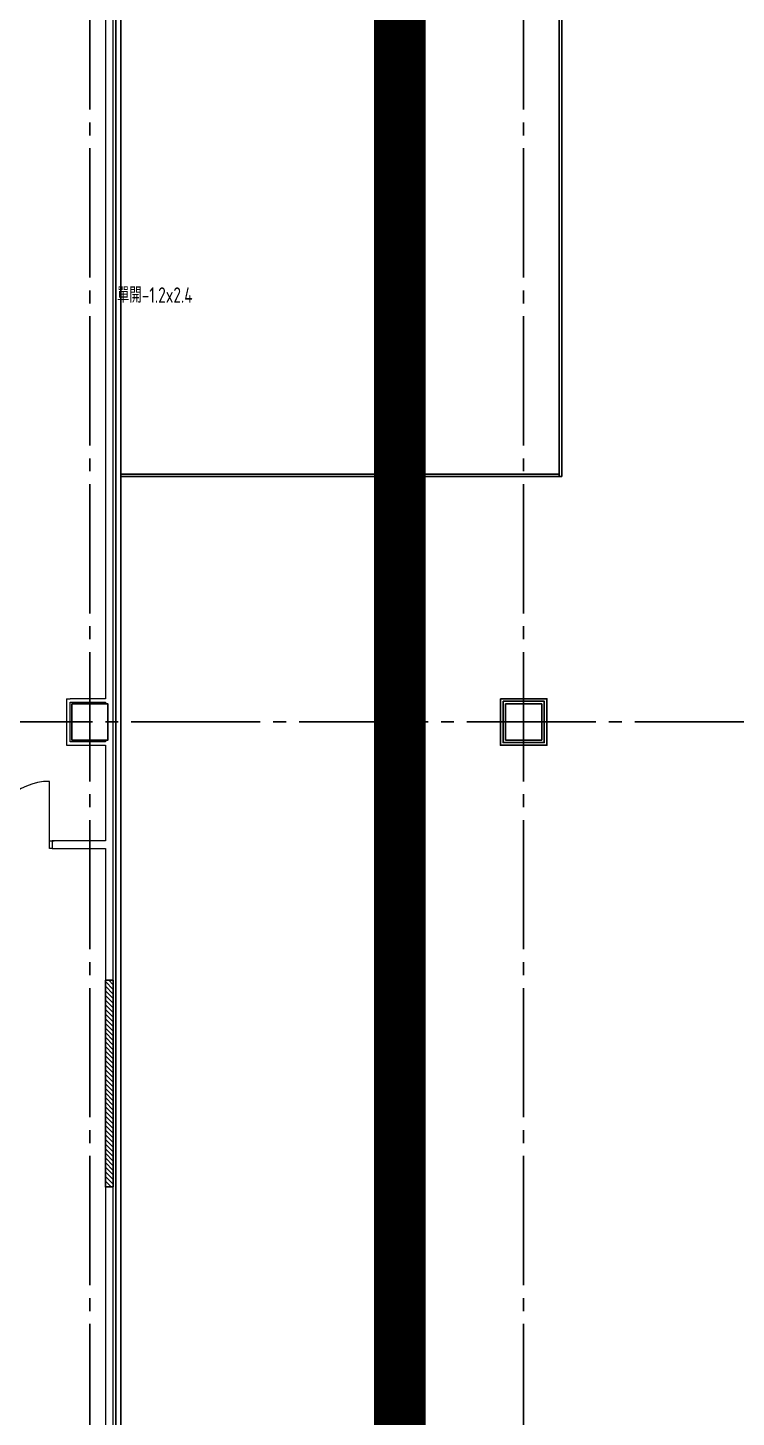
# Model space of a CAD drawing. Extents: x -960 to 27370, y -3283 to 11880.
# Drawn here: x 1680 to 3052, y 1654 to 4343 of the extents above; entities that cross this region are included whole.
import ezdxf
from ezdxf.enums import TextEntityAlignment as Align

# ---------------------------------------------------------------- set-up
doc = ezdxf.new("R2010")
doc.units = 0
doc.header["$LTSCALE"] = 100
doc.linetypes.add('X-S-FAB-L10$0$COL-CEN-LIN', pattern=[3.25, 2.5, -0.25, 0.25, -0.25])
for name, color, linetype in [('0-xref', 8, 'Continuous'), ('188K-SM-03-F10-ARCH-PA-Y2257103$0$K-0-Door-TXT', 53, 'Continuous'), ('188K-SM-03-F10-ARCH-PA-Y2257103$0$K-P1S-4.2-單抗', 3, 'Continuous'), ('188K-SM-03-F10-ARCH-PA-Y2257103$0$K-P2D-4.2-雙抗', 30, 'Continuous'), ('188K-SM-03-F10-ARCH-PA-Y2257103$0$K-岩棉 2hr 7.5-單抗', 230, 'Continuous'), ('188K-SM-07-F15-HVAC-MA DUCT-Y2257103$0$0-MAU-SA', 5, 'Continuous'), ('X-S-FAB-L10$0$0-DIM-TXT', 8, 'Continuous'), ('X-S-FAB-L10$0$A-WALL-IN', 8, 'Continuous'), ('X-S-FAB-L10$0$BLOCK', 8, 'Continuous'), ('X-S-FAB-L10$0$CCL', 8, 'X-S-FAB-L10$0$COL-CEN-LIN'), ('X-S-FAB-L10$0$COL-S', 8, 'Continuous'), ('X-S-FAB-L10$0$Door', 8, 'Continuous'), ('X-S-FAB-L10$0$WALL_188K_IN', 8, 'Continuous')]:
    doc.layers.add(name, color=color, linetype=linetype)
doc.styles.add('188K-SM-03-F10-ARCH-PA-Y2257103$0$AA-TXT', font='isocp.shx', dxfattribs={"width": 0.8, "bigfont": 'chineset.shx'})
doc.styles.add('X-S-FAB-L10$0$CHINA', font='simplex.shx', dxfattribs={"width": 0.75, "bigfont": 'chineset.shx'})
doc.styles.add('X-S-FAB-L10$0$Standard', font='', dxfattribs={"width": 0.8})
doc.styles.add('X-S-FAB-L10$0$TG_NOTE_TEXT', font='simplex.shx', dxfattribs={"width": 0.75, "bigfont": 'chineset.shx'})
doc.styles.get('X-S-FAB-L10$0$Standard').set_extended_font_data('Microsoft JhengHei')

# ---------------------------------------------------------------- blocks, each defined once
blk = doc.blocks.new('X-S-FAB-L10$0$FAB2-L05')
at = {"layer": 'X-S-FAB-L10$0$CCL'}
for p, q in [((-24360, 11005), (-24360, 0)), ((-23520, 11005), (-23520, 0)), ((-26880, 3720), (1210, 3720))]:
    blk.add_line(p, q, dxfattribs=at)
at = {"layer": 'X-S-FAB-L10$0$COL-S'}
for points in [[(-24395, 3755), (-24325, 3755), (-24325, 3685), (-24395, 3685)], [(-23555, 3755), (-23485, 3755), (-23485, 3685), (-23555, 3685)]]:
    blk.add_lwpolyline(points, close=True, dxfattribs=at)
blk = doc.blocks.new('X-S-FAB-L10$0$金屬雙門 24[42]_1')
at = {"layer": 'X-S-FAB-L10$0$Door', "lineweight": 0}
for p, q in [((1491.75, 2770), (1491.75, 2885)), ((1721.75, 2770), (1721.75, 2885)), ((1486.75, 2770), (1482.45, 2770)), ((1486.75, 2770), (1482.45, 2770)), ((1486.75, 2770), (1491.75, 2770)), ((1486.75, 2755), (1486.75, 2770)), ((1486.75, 2770), (1486.75, 2755)), ((1486.75, 2770), (1486.75, 2755)), ((1491.75, 2770), (1491.75, 2755)), ((1721.75, 2755), (1721.75, 2770)), ((1721.75, 2770), (1726.75, 2770)), ((1726.75, 2770), (1726.75, 2755)), ((1726.75, 2770), (1726.75, 2755)), ((1726.75, 2770), (1726.75, 2755)), ((1726.75, 2770), (1731.05, 2770)), ((1726.75, 2770), (1731.05, 2770)), ((1486.75, 2755), (1482.45, 2755)), ((1486.75, 2755), (1482.45, 2755)), ((1491.75, 2755), (1486.75, 2755)), ((1726.75, 2755), (1721.75, 2755)), ((1726.75, 2755), (1731.05, 2755)), ((1726.75, 2755), (1731.05, 2755))]:
    blk.add_line(p, q, dxfattribs=at)
for centre, start, end in [((1491.75, 2770), 0, 90), ((1721.75, 2770), 90, 180)]:
    blk.add_arc(centre, 115, start, end, dxfattribs=at)
blk = doc.blocks.new('X-S-FAB-L10')
at = {"layer": 'X-S-FAB-L10$0$WALL_188K_IN'}
h = blk.add_hatch(dxfattribs=at)
h.set_pattern_fill('LINE', color=256, scale=2, angle=135)
h.set_pattern_definition([(135, (1845, 2401.6165), (-4.49013, -4.49013), [])])
h.paths.add_polyline_path([(1845, 2100), (1845, 2500), (1830, 2500), (1830, 2100)])
at = {"layer": 'X-S-FAB-L10$0$A-WALL-IN', "lineweight": 0}
for p, q in [((1726.75, 2770), (1731.05, 2770)), ((1726.75, 2770), (1726.75, 2755)), ((1726.75, 2755), (1731.05, 2755)), ((1845, 2500), (1830, 2500)), ((1845, 2100), (1830, 2100))]:
    blk.add_line(p, q, dxfattribs=at)
at = {"layer": 'X-S-FAB-L10$0$A-WALL-IN', "lineweight": 0, "flags": 128}
for points in [[(1845, 2500), (1845, 6750)], [(1830, 4455), (1830, 3045)], [(1755, 3045), (1761.5, 3045)], [(1755, 3045), (1755, 2961.5)], [(1830, 3045), (1761.5, 3045)], [(1761.5, 2961.5), (1761.5, 3038.5)], [(1761.5, 3038.5), (1830, 3038.5)], [(1830, 3038.5), (1830, 3035)], [(1755, 2961.5), (1755, 2955)], [(1830, 2961.5), (1761.5, 2961.5)], [(1830, 2965), (1830, 2961.5)], [(1755, 2955), (1830, 2955)], [(1830, 2955), (1830, 2770)], [(1830, 2770), (1726.75, 2770)], [(1726.75, 2755), (1830, 2755)], [(1830, 2755), (1830, 2500)], [(1830, 2100), (1830, 1535)], [(1845, -35), (1845, 2100)]]:
    blk.add_lwpolyline(points, dxfattribs=at)
at = {"layer": 'X-S-FAB-L10$0$COL-S'}
for p, q in [((1765, 3035), (1835, 3035)), ((1765, 2965), (1765, 3035)), ((1835, 3035), (1835, 2965)), ((2605, 3035), (2675, 3035)), ((2605, 2965), (2605, 3035)), ((2675, 3035), (2675, 2965)), ((1835, 2965), (1765, 2965)), ((2675, 2965), (2605, 2965))]:
    blk.add_line(p, q, dxfattribs=at)
at = {"layer": 'X-S-FAB-L10$0$WALL_188K_IN'}
blk.add_lwpolyline([(1845, 2100), (1845, 2500), (1830, 2500), (1830, 2100)], close=True, dxfattribs=at)
at = {"layer": 'X-S-FAB-L10$0$BLOCK'}
blk.add_blockref('X-S-FAB-L10$0$FAB2-L05', (26160, -720), dxfattribs=at)
at = {"layer": 'X-S-FAB-L10$0$Door', "lineweight": 0}
blk.add_blockref('X-S-FAB-L10$0$金屬雙門 24[42]_1', (0, 0), dxfattribs=at)
at = {"style": 'X-S-FAB-L10$0$TG_NOTE_TEXT', "width": 0.5, "flags": 1}
for p in [(7463.301, 9020), (18268.251, 8649), (11197.77, 4800.167), (16485.801, 4800.167), (25420.27, 2635), (13360, 320.001, 0), (7463.301, -33.333)]:
    blk.add_attdef('WH', text='', height=20, dxfattribs=at).set_placement(p, align=Align.BOTTOM_LEFT)
at = {"width": 0.5}
for style, p in [('X-S-FAB-L10$0$TG_NOTE_TEXT', (7585, 9020)), ('X-S-FAB-L10$0$TG_NOTE_TEXT', (18389.95, 8649)), ('X-S-FAB-L10$0$TG_NOTE_TEXT', (11117.5, 4813.5)), ('X-S-FAB-L10$0$TG_NOTE_TEXT', (16607.5, 4813.5)), ('X-S-FAB-L10$0$TG_NOTE_TEXT', (25350, 2635)), ('X-S-FAB-L10$0$Standard', (13129.375, 325.001, 0)), ('X-S-FAB-L10$0$TG_NOTE_TEXT', (7585, -20))]:
    blk.add_attdef('DESC', text='', height=10, dxfattribs=dict(at, style=style)).set_placement(p, align=Align.BOTTOM_LEFT)
for tag, style, p in [('TYPE', 'X-S-FAB-L10$0$TG_NOTE_TEXT', (7619.286, 9020)), ('NO', 'X-S-FAB-L10$0$TG_NOTE_TEXT', (7650.095, 9020)), ('TYPE', 'X-S-FAB-L10$0$TG_NOTE_TEXT', (18424.236, 8649)), ('NO', 'X-S-FAB-L10$0$TG_NOTE_TEXT', (18455.045, 8649)), ('NO', 'X-S-FAB-L10$0$TG_NOTE_TEXT', (11088.595, 4813.5)), ('TYPE', 'X-S-FAB-L10$0$TG_NOTE_TEXT', (11151.786, 4813.5)), ('TYPE', 'X-S-FAB-L10$0$TG_NOTE_TEXT', (16641.786, 4813.5)), ('NO', 'X-S-FAB-L10$0$TG_NOTE_TEXT', (16672.595, 4813.5)), ('NO', 'X-S-FAB-L10$0$TG_NOTE_TEXT', (25313, 2635)), ('TYPE', 'X-S-FAB-L10$0$TG_NOTE_TEXT', (25350, 2635)), ('NO', 'X-S-FAB-L10$0$Standard', (13100, 320.001, 0)), ('TYPE', 'X-S-FAB-L10$0$Standard', (13129.375, 320.001, 0)), ('TYPE', 'X-S-FAB-L10$0$TG_NOTE_TEXT', (7619.286, -20)), ('NO', 'X-S-FAB-L10$0$TG_NOTE_TEXT', (7650.095, -20))]:
    blk.add_attdef(tag, text='', height=10, dxfattribs=dict(at, style=style)).set_placement(p, align=Align.BOTTOM_RIGHT)
for rotation, style, p in [(180, 'X-S-FAB-L10$0$Standard', (317.625, 7480)), (180, 'X-S-FAB-L10$0$Standard', (1217.625, 7480)), (90, 'X-S-FAB-L10$0$TG_NOTE_TEXT', (24310, 3647.5)), (270, 'X-S-FAB-L10$0$TG_NOTE_TEXT', (17080, 1605))]:
    blk.add_attdef('DESC', text='', height=10, rotation=rotation, dxfattribs=dict(at, style=style)).set_placement(p, align=Align.BOTTOM_LEFT)
for tag, rotation, style, p in [('TYPE', 180, 'X-S-FAB-L10$0$Standard', (317.625, 7480)), ('NO', 180, 'X-S-FAB-L10$0$Standard', (347, 7480)), ('TYPE', 180, 'X-S-FAB-L10$0$Standard', (1217.625, 7480)), ('NO', 180, 'X-S-FAB-L10$0$Standard', (1247, 7480)), ('TYPE', 90, 'X-S-FAB-L10$0$TG_NOTE_TEXT', (24310, 3647.5)), ('NO', 90, 'X-S-FAB-L10$0$TG_NOTE_TEXT', (24310, 3610.5)), ('TYPE', 270, 'X-S-FAB-L10$0$TG_NOTE_TEXT', (17080, 1605)), ('NO', 270, 'X-S-FAB-L10$0$TG_NOTE_TEXT', (17080, 1573))]:
    blk.add_attdef(tag, text='', height=10, rotation=rotation, dxfattribs=dict(at, style=style)).set_placement(p, align=Align.BOTTOM_RIGHT)
at = {"style": 'X-S-FAB-L10$0$TG_NOTE_TEXT', "width": 0.5, "flags": 1}
for rotation, p in [(180, (43, 7480)), (180, (943, 7480)), (90, (24310, 3717.77)), (270, (17080, 1711.699))]:
    blk.add_attdef('WH', text='', height=20, rotation=rotation, dxfattribs=at).set_placement(p, align=Align.BOTTOM_LEFT)
at = {"layer": 'X-S-FAB-L10$0$0-DIM-TXT', "style": 'X-S-FAB-L10$0$CHINA', "width": 0.75}
for p in [(667.414, 7855.1, -2689.4), (22627.353, 6728.814), (25644.722, 6728.814), (24778.787, 5569.051), (1118.252, 4980), (417.801, 4594.623), (23874.84, 4355), (22927.43, 4330.122), (23749.869, 3901.367), (417.801, 3765.236), (1118.252, 3730), (417.801, 3115.79), (536.882, 2227.832), (16908.994, 1782.652), (888.445, 880.466), (16977.43, 750), (18878.841, 750), (25641.221, 553.233), (21364.03, 526.894)]:
    blk.add_attdef('HIG', text='', height=80, dxfattribs=at).set_placement(p, align=Align.MIDDLE_LEFT)
blk = doc.blocks.new('188K-SM-03-F10-ARCH-PA-Y2257103')
at = {"layer": '188K-SM-03-F10-ARCH-PA-Y2257103$0$K-P1S-4.2-單抗'}
for points in [[(2595, 3045), (2685, 3045), (2685, 2955), (2595, 2955)], [(2600, 3040), (2680, 3040), (2680, 2960), (2600, 2960)]]:
    blk.add_lwpolyline(points, close=True, dxfattribs=at)
at = {"layer": '188K-SM-03-F10-ARCH-PA-Y2257103$0$K-P2D-4.2-雙抗'}
for p, q in [((2709, 3474.7), (2709, 8295)), ((2714, 3474.7), (2714, 8295)), ((1860, 3479.7), (2709, 3479.7)), ((1860, 3474.7), (2714, 3474.7))]:
    blk.add_line(p, q, dxfattribs=at)
at = {"layer": '188K-SM-03-F10-ARCH-PA-Y2257103$0$K-岩棉 2hr 7.5-單抗'}
for p, q in [((1860, 8318, 0), (1860, 310, 0)), ((1850, 8308, 0), (1850, 310))]:
    blk.add_line(p, q, dxfattribs=at)
at = {"layer": '188K-SM-03-F10-ARCH-PA-Y2257103$0$K-0-Door-TXT', "style": '188K-SM-03-F10-ARCH-PA-Y2257103$0$AA-TXT', "width": 0.8}
blk.add_text('單開-1.2x2.4', height=30, dxfattribs=at).set_placement((1925.7, 3826.1, 0), align=Align.MIDDLE_CENTER)
blk = doc.blocks.new('188K-SM-07-F15-HVAC-MA DUCT-Y2257103')
at = {"layer": '188K-SM-07-F15-HVAC-MA DUCT-Y2257103$0$0-MAU-SA', "color": 5, "linetype": 'ByBlock', "const_width": 100}
blk.add_lwpolyline([(2948.2, -417.2), (2948.2, 668.6), (2400, 668.6), (2400, 8843.7), (2400, 8843.7)], dxfattribs=at)

msp = doc.modelspace()

# ---------------------------------------------------------------- block references
msp.add_blockref('188K-SM-07-F15-HVAC-MA DUCT-Y2257103', (0, 0))
at = {"layer": '0-xref'}
for name in ['X-S-FAB-L10', '188K-SM-03-F10-ARCH-PA-Y2257103']:
    msp.add_blockref(name, (0, 0), dxfattribs=at)

doc.saveas('drawing.dxf')
